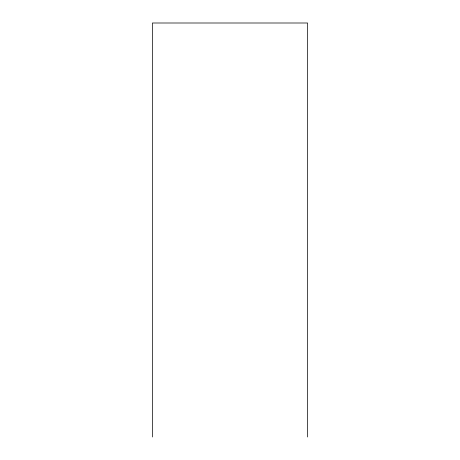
<?xml version="1.0" encoding="UTF-8"?>
<svg xmlns="http://www.w3.org/2000/svg" width="460" height="460" viewBox="0 0 460 460"><rect width="100%" height="100%" fill="white"/><g stroke="black" fill="none" stroke-linecap="round" stroke-linejoin="round"><path stroke-width="0.69" d="M307.591 437L307.591 23L152.409 23L152.409 437"/></g></svg>
